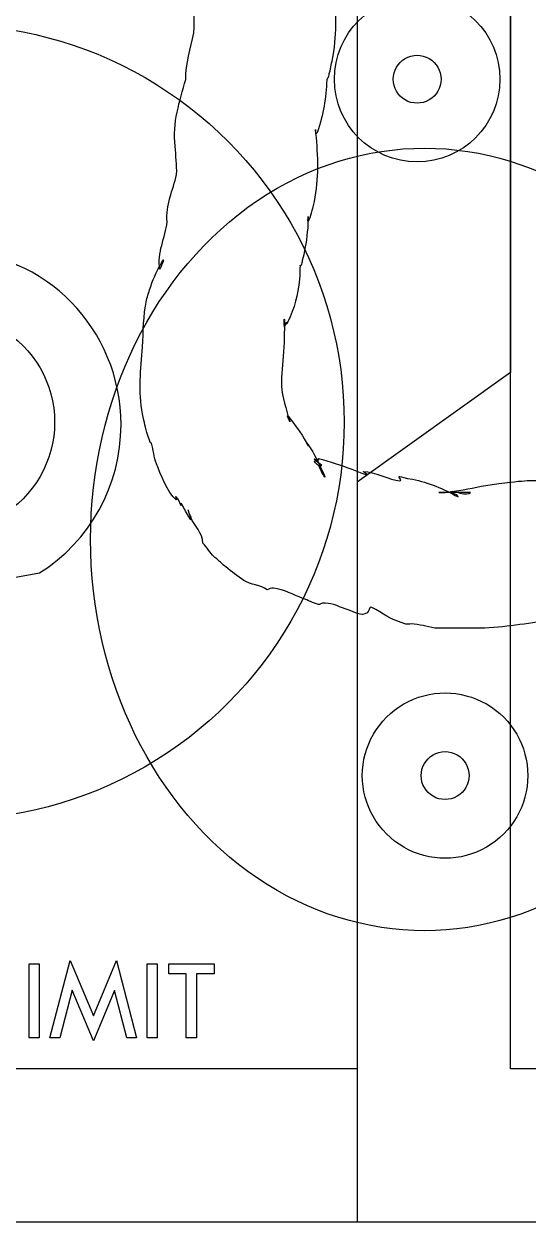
# Model space of a CAD drawing. Extents: x 0 to 339, y 0 to 211.
# Drawn here: x 102.32 to 123.21, y 0.13 to 49.81 of the extents above; entities that cross this region are included whole.
import ezdxf

# ---------------------------------------------------------------- set-up
doc = ezdxf.new("R2010")
doc.units = 0
doc.layers.add('Layer_1', color=7, linetype='CONTINUOUS')

msp = doc.modelspace()

# ---------------------------------------------------------------- linework, layer by layer
at = {"layer": 'Layer_1', "color": 6}
for p, q in [((116.13033, 204.072506), (116.13033, 6.478666)), ((122.48033, 6.478666), (122.48033, 204.072506)), ((115.5946, 33.298371), (115.5946, 33.298371)), ((116.13033, 6.478666), (6.47757, 6.478666)), ((238.4753, 6.478666), (122.48033, 6.478666))]:
    msp.add_line(p, q, dxfattribs=at)
at = {"layer": 'Layer_1', "color": 1}
for p, q in [((122.48033, 59.689061), (122.48033, 35.355151)), ((119.608768, 47.522371), (119.608768, 47.522371)), ((122.48033, 35.355151), (116.13034, 30.812271)), ((103.594601, 33.298371), (103.594601, 33.298371)), ((116.13034, 30.812271), (116.13034, 6.478871)), ((120.767398, 18.645581), (120.767398, 18.645581)), ((116.13034, 6.478871), (116.13034, 6.478871)), ((116.13034, 6.478871), (116.13034, 0.149051))]:
    msp.add_line(p, q, dxfattribs=at)
at = {"layer": 'Layer_1', "color": 3}
for p, q in [((122.04558, 47.522371), (122.04558, 47.522371)), ((99.5675, 26.447111), (102.97111, 27.051211)), ((123.20421, 18.645581), (123.20421, 18.645581))]:
    msp.add_line(p, q, dxfattribs=at)
at = {"layer": 'Layer_1', "color": 7}
for p, q in [((103.39713, 7.771241), (104.23636, 10.971391)), ((104.23636, 10.971391), (105.19857, 8.680401)), ((105.19857, 8.680401), (106.15355, 10.971391)), ((106.15355, 10.971391), (106.99278, 7.771241)), ((102.53379, 10.843581), (102.94858, 10.843581)), ((102.53379, 7.771241), (102.53379, 10.843581)), ((102.94858, 10.843581), (102.94858, 7.771241)), ((107.42445, 10.843581), (107.83924, 10.843581)), ((107.42445, 7.771241), (107.42445, 10.843581)), ((107.83924, 10.843581), (107.83924, 7.771241)), ((108.32155, 10.843581), (110.20016, 10.843581)), ((108.32155, 10.423971), (108.32155, 10.843581)), ((110.20016, 10.843581), (110.20016, 10.423971)), ((109.05226, 10.423971), (108.32155, 10.423971)), ((109.05226, 7.771241), (109.05226, 10.423971)), ((110.20016, 10.423971), (109.46705, 10.423971)), ((109.46705, 10.423971), (109.46705, 7.771241)), ((104.32076, 9.741491), (103.8071, 7.771241)), ((105.19857, 7.653081), (104.32076, 9.741491)), ((106.07397, 9.727021), (105.19857, 7.653081)), ((106.58281, 7.771241), (106.07397, 9.727021)), ((102.94858, 7.771241), (102.53379, 7.771241)), ((103.8071, 7.771241), (103.39713, 7.771241)), ((106.99278, 7.771241), (106.58281, 7.771241)), ((107.83924, 7.771241), (107.42445, 7.771241)), ((109.46705, 7.771241), (109.05226, 7.771241)), ((338.58731, 0.132278), (0.13229, 0.132278))]:
    msp.add_line(p, q, dxfattribs=at)
at = {"layer": 'Layer_1', "color": 3}
for points in [[(109.35718, 49.441241), (109.42778, 50.030871), (109.32908, 50.625641), (109.27008, 51.212681)], [(115.23103, 51.444311), (115.22103, 50.458381), (115.28973, 49.464501), (115.12196, 48.487661)], [(115.18758, 47.522371), (115.18758, 49.416155), (116.722796, 50.951371), (118.61658, 50.951371)], [(118.61658, 50.951371), (120.510364, 50.951371), (122.04558, 49.416155), (122.04558, 47.522371)], [(109.02578, 47.515401), (109.03178, 48.172971), (109.22778, 48.802191), (109.35718, 49.441241)], [(115.12196, 48.487661), (115.04276, 48.082671), (115.05286, 48.104451), (114.96377, 47.744301)], [(114.96377, 47.744301), (114.94917, 47.685301), (114.93667, 47.625561), (114.91677, 47.568151)], [(108.58974, 44.745371), (108.46251, 45.704061), (108.78482, 46.608351), (109.02578, 47.515401)], [(114.87737, 47.495051), (114.85467, 47.312591), (114.85197, 47.128201), (114.83917, 46.944771)], [(114.91677, 47.568151), (114.90777, 47.542051), (114.88077, 47.522551), (114.87737, 47.495051)], [(118.61658, 44.093371), (116.722796, 44.093371), (115.18758, 45.628587), (115.18758, 47.522371)], [(122.04558, 47.522371), (122.04558, 45.628587), (120.510364, 44.093371), (118.61658, 44.093371)], [(114.83917, 46.944771), (114.81327, 46.766951), (114.78737, 46.589121), (114.76147, 46.411301)], [(114.76147, 46.411301), (114.68477, 46.055951), (114.6208, 45.681221), (114.48389, 45.341591)], [(114.40279, 45.439031), (114.39779, 45.328981), (114.42009, 45.219381), (114.42869, 45.109551)], [(114.43619, 45.275591), (114.40059, 45.318391), (114.40529, 45.494581), (114.40279, 45.439031)], [(114.48389, 45.341591), (114.47379, 45.316391), (114.45359, 45.254791), (114.43619, 45.275591)], [(108.64914, 43.570821), (108.66624, 43.962981), (108.61204, 44.354011), (108.58974, 44.745371)], [(114.42869, 45.109551), (114.51129, 44.168321), (114.53212, 43.210261), (114.31166, 42.284861)], [(108.25531, 41.609911), (108.19531, 42.294231), (108.49967, 42.923121), (108.64914, 43.570821)], [(114.31166, 42.284861), (114.28536, 42.191861), (114.17613, 41.767431), (114.10616, 41.623071)], [(114.09726, 41.826861), (114.08026, 41.195321), (114.09926, 41.499271), (114.02846, 40.843011)], [(114.09226, 41.652071), (114.09426, 41.710371), (114.09626, 41.768601), (114.09726, 41.826861)], [(107.9572, 39.647741), (107.8253, 40.312191), (108.18915, 40.957531), (108.25531, 41.609911)], [(114.10616, 41.623071), (114.10116, 41.613071), (114.09716, 41.642371), (114.09226, 41.652071)], [(114.02846, 40.843011), (113.94736, 40.380501), (113.96376, 40.420781), (113.85948, 40.004121)], [(106.34496, 33.188121), (106.34479, 37.162381), (103.19333, 40.384121), (99.30574, 40.384291)], [(107.57698, 38.927761), (107.71057, 39.315171), (107.87677, 39.697491), (108.11068, 40.035911)], [(108.08618, 39.966911), (108.00048, 39.739441), (108.02908, 39.808061), (107.9572, 39.647741)], [(108.11068, 40.035911), (108.12458, 40.056011), (108.09478, 39.989711), (108.08618, 39.966911)], [(113.76948, 39.805641), (113.75558, 39.615341), (113.75528, 39.424291), (113.74818, 39.233611)], [(113.78768, 39.776841), (113.77638, 39.776051), (113.77028, 39.816941), (113.76948, 39.805641)], [(113.80508, 39.808441), (113.80108, 39.796941), (113.80008, 39.777741), (113.78768, 39.776841)], [(113.85948, 40.004121), (113.84308, 39.938421), (113.82548, 39.872991), (113.80508, 39.808441)], [(107.4028, 38.357261), (107.4453, 38.551491), (107.51892, 38.737591), (107.57698, 38.927761)], [(113.74818, 39.233611), (113.65208, 38.551181), (113.55334, 38.065561), (113.25193, 37.440761)], [(107.23162, 36.422181), (107.27702, 37.073351), (107.26212, 37.714651), (107.4028, 38.357261)], [(113.11433, 37.557681), (113.12483, 37.049431), (113.10413, 36.538901), (113.06843, 36.032181)], [(113.11933, 37.237481), (113.10443, 37.343171), (113.11233, 37.664411), (113.11433, 37.557681)], [(113.20873, 37.452061), (113.16683, 37.386861), (113.14913, 37.309011), (113.11933, 37.237481)], [(113.20173, 37.365261), (113.17363, 37.372261), (113.22463, 37.476541), (113.20873, 37.452061)], [(113.25193, 37.440761), (113.23883, 37.413561), (113.23093, 37.357561), (113.20173, 37.365261)], [(107.24162, 33.642841), (107.0625, 34.564311), (107.16272, 35.496311), (107.23162, 36.422181)], [(113.06843, 36.032181), (113.02863, 35.564701), (112.97483, 35.095171), (113.00373, 34.625491)], [(113.00373, 34.625491), (113.08433, 34.183451), (113.2514, 33.605251), (113.34759, 33.311701)], [(107.45632, 32.748191), (107.34204, 33.110421), (107.3237, 33.252041), (107.24162, 33.642841)], [(113.34759, 33.311701), (113.30509, 33.403201), (113.12112, 33.760011), (113.36069, 33.443371)], [(113.36069, 33.443371), (113.64115, 33.072781), (113.8829, 32.725461), (114.11041, 32.322011)], [(102.97111, 27.051211), (105.06449, 28.356531), (106.34262, 30.681401), (106.34496, 33.188121)], [(107.5685, 32.437831), (107.5206, 32.536831), (107.4894, 32.643291), (107.45632, 32.748191)], [(107.6115, 32.427331), (107.6075, 32.441431), (107.575, 32.424331), (107.5685, 32.437831)], [(107.81817, 31.576791), (107.70802, 31.849831), (107.69299, 32.147181), (107.6115, 32.427331)], [(114.11041, 32.322011), (114.09201, 32.355011), (114.03061, 32.449681), (114.05531, 32.421111)], [(114.05531, 32.421111), (114.27095, 32.171791), (114.48533, 31.698601), (114.60043, 31.477581)], [(114.35705, 31.767271), (114.32675, 31.815471), (114.60982, 31.649771), (114.52444, 31.801171)], [(114.52444, 31.801171), (114.9988, 31.672891), (115.45177, 31.522351), (115.9116, 31.350421)], [(108.63497, 30.080531), (108.26485, 30.368441), (107.97464, 31.191611), (107.81817, 31.576791)], [(114.53936, 31.491091), (114.48426, 31.565091), (114.29682, 31.662581), (114.37402, 31.713131)], [(114.6707, 31.507571), (114.5722, 31.600971), (114.42927, 31.652341), (114.35705, 31.767271)], [(114.37402, 31.713131), (114.45542, 31.766431), (114.52385, 31.588671), (114.6038, 31.533271)], [(114.79444, 31.022901), (114.68408, 31.162211), (114.62439, 31.335031), (114.53936, 31.491091)], [(114.60043, 31.477581), (114.63153, 31.417781), (114.81373, 30.998561), (114.79444, 31.022901)], [(114.6038, 31.533271), (114.6234, 31.519671), (114.688, 31.491171), (114.6707, 31.507571)], [(115.9116, 31.350421), (116.10044, 31.279821), (116.28225, 31.189451), (116.47513, 31.130761)], [(116.54863, 31.137761), (116.49843, 31.175661), (116.3352, 31.248241), (116.39801, 31.251401)], [(116.39801, 31.251401), (116.82929, 31.273101), (117.48296, 30.896681), (117.90237, 30.866831)], [(116.47513, 31.130761), (116.49873, 31.123761), (116.52413, 31.135761), (116.54863, 31.137761)], [(117.94417, 30.905031), (117.78839, 31.133611), (117.81766, 31.042611), (118.4204, 30.931931)], [(117.90237, 30.866831), (117.92117, 30.865831), (117.93027, 30.892231), (117.94417, 30.905031)], [(118.4204, 30.931931), (119.09627, 30.807841), (119.71354, 30.530991), (120.31266, 30.204091)], [(122.00703, 30.762551), (123.46584, 30.919791), (122.94302, 30.893361), (125.19145, 30.843051)], [(119.52574, 30.382581), (119.44094, 30.382771), (119.69558, 30.381581), (119.78005, 30.388581)], [(120.83544, 30.386581), (120.39887, 30.385581), (119.96231, 30.381581), (119.52574, 30.382581)], [(119.78005, 30.388581), (120.28306, 30.432381), (120.78108, 30.554051), (121.27721, 30.640881)], [(120.25696, 30.282891), (120.18276, 30.338791), (119.94704, 30.366291), (120.018, 30.426181)], [(120.018, 30.426181), (120.1054, 30.499981), (120.69571, 30.196091), (120.83544, 30.386581)], [(121.27721, 30.640881), (121.52015, 30.683381), (121.76375, 30.721981), (122.00703, 30.762551)], [(108.61447, 30.212131), (108.58427, 30.244631), (108.67007, 30.053271), (108.63497, 30.080531)], [(108.84252, 29.939511), (108.81442, 29.712931), (108.85932, 29.948511), (108.61447, 30.212131)], [(109.1358, 29.409721), (109.03046, 29.581891), (108.94028, 29.762911), (108.84252, 29.939511)], [(120.31266, 30.204091), (120.29406, 30.230391), (120.28266, 30.263491), (120.25696, 30.282891)], [(109.23409, 29.354581), (109.19459, 29.449081), (109.10316, 29.742161), (109.12545, 29.642151)], [(109.12545, 29.642151), (109.15415, 29.513491), (109.24753, 29.399661), (109.25339, 29.267981)], [(109.25339, 29.267981), (109.25639, 29.206681), (109.16779, 29.357381), (109.1358, 29.409721)], [(109.7431, 28.286351), (109.7304, 28.714411), (109.3862, 28.990661), (109.23409, 29.354581)], [(110.20043, 27.718161), (110.03921, 27.900151), (109.89554, 28.096951), (109.7431, 28.286351)], [(110.34742, 27.604201), (110.30042, 27.644701), (110.24154, 27.671801), (110.20043, 27.718161)], [(110.68512, 27.300131), (110.56656, 27.394431), (110.46212, 27.505271), (110.34742, 27.604201)], [(111.43474, 26.739551), (111.17122, 26.906611), (110.92933, 27.105931), (110.68512, 27.300131)], [(112.40831, 26.350411), (112.12239, 26.552481), (111.72991, 26.552431), (111.43474, 26.739551)], [(112.66513, 26.422311), (112.56032, 26.435811), (112.49643, 26.391611), (112.40831, 26.350411)], [(113.87627, 25.995241), (113.49035, 26.137901), (113.08165, 26.368461), (112.66513, 26.422311)], [(114.53629, 25.739651), (114.30859, 25.801451), (114.09627, 25.910041), (113.87627, 25.995241)], [(114.65336, 25.784451), (114.61246, 25.775451), (114.57656, 25.728751), (114.53629, 25.739651)], [(114.79934, 25.794451), (114.75054, 25.793921), (114.70114, 25.794361), (114.65336, 25.784451)], [(115.75661, 25.518011), (115.44072, 25.616911), (115.13852, 25.798751), (114.79934, 25.794451)], [(116.54345, 25.392461), (116.28123, 25.232091), (116.05247, 25.433461), (115.75661, 25.518011)], [(116.68202, 25.632371), (116.65232, 25.637371), (116.61682, 25.437311), (116.54345, 25.392461)], [(116.90052, 25.532371), (116.82772, 25.565671), (116.76102, 25.619071), (116.68202, 25.632371)], [(118.15331, 24.927091), (117.56376, 25.110441), (117.39261, 25.242921), (116.90052, 25.532371)], [(118.37176, 24.935091), (118.29896, 24.937091), (118.22288, 24.905791), (118.15331, 24.927091)], [(119.34587, 24.762901), (119.02075, 24.816601), (118.70337, 24.923751), (118.37176, 24.935091)], [(124.12232, 25.066761), (123.16699, 24.971461), (122.21134, 24.774471), (121.24843, 24.760901)], [(121.24843, 24.760901), (120.61431, 24.751901), (119.98006, 24.761901), (119.34587, 24.762901)], [(118.06071, 21.615182), (119.121646, 22.227714), (120.428774, 22.227714), (121.48971, 21.615182)], [(116.34621, 18.645581), (116.34621, 19.870645), (116.999774, 21.00265), (118.06071, 21.615182)], [(121.48971, 21.615182), (122.550646, 21.00265), (123.20421, 19.870645), (123.20421, 18.645581)], [(118.06071, 15.67598), (116.999774, 16.288512), (116.34621, 17.420517), (116.34621, 18.645581)], [(123.20421, 18.645581), (123.20421, 17.420517), (122.550646, 16.288512), (121.48971, 15.67598)], [(121.48971, 15.67598), (120.428774, 15.063448), (119.121646, 15.063448), (118.06071, 15.67598)]]:
    msp.add_open_spline(points, degree=3, dxfattribs=at)
at = {"layer": 'Layer_1', "color": 6}
for points in [[(90.8446, 47.58779), (95.949718, 50.535231), (102.239482, 50.535231), (107.3446, 47.58779)], [(107.3446, 47.58779), (112.449718, 44.640349), (115.5946, 39.193253), (115.5946, 33.298371)], [(112.004018, 42.489713), (116.287033, 45.387904), (121.563927, 45.387904), (125.846943, 42.489713)], [(105.082555, 28.439061), (105.082555, 34.235443), (107.721002, 39.591521), (112.004018, 42.489713)], [(115.5946, 33.298371), (115.5946, 27.403489), (112.449718, 21.956393), (107.3446, 19.008952)], [(112.004018, 14.388409), (107.721002, 17.286601), (105.082555, 22.642679), (105.082555, 28.439061)], [(107.3446, 19.008952), (102.239482, 16.061511), (95.949718, 16.061511), (90.8446, 19.008952)], [(125.846943, 14.388409), (121.563927, 11.490218), (116.287033, 11.490218), (112.004018, 14.388409)]]:
    msp.add_open_spline(points, degree=3, dxfattribs=at)
at = {"layer": 'Layer_1', "color": 1}
for points in [[(117.624393, 47.522371), (117.624393, 47.876845), (117.813502, 48.204393), (118.120486, 48.381631)], [(118.120486, 48.381631), (118.42747, 48.558868), (118.80569, 48.558868), (119.112674, 48.381631)], [(119.112674, 48.381631), (119.419658, 48.204393), (119.608768, 47.876845), (119.608768, 47.522371)], [(118.120486, 46.663111), (117.813502, 46.840349), (117.624393, 47.167897), (117.624393, 47.522371)], [(119.608768, 47.522371), (119.608768, 47.167897), (119.419658, 46.840349), (119.112674, 46.663111)], [(119.112674, 46.663111), (118.80569, 46.485874), (118.42747, 46.485874), (118.120486, 46.663111)], [(101.3446, 37.195486), (102.736905, 36.391638), (103.594601, 34.906066), (103.594601, 33.298371)], [(103.594601, 33.298371), (103.594601, 31.690676), (102.736905, 30.205104), (101.3446, 29.401256)], [(118.783023, 18.645581), (118.783023, 19.000055), (118.972132, 19.327603), (119.279116, 19.504841)], [(119.279116, 19.504841), (119.5861, 19.682078), (119.96432, 19.682078), (120.271304, 19.504841)], [(120.271304, 19.504841), (120.578288, 19.327603), (120.767398, 19.000055), (120.767398, 18.645581)], [(119.279116, 17.786321), (118.972132, 17.963559), (118.783023, 18.291107), (118.783023, 18.645581)], [(120.767398, 18.645581), (120.767398, 18.291107), (120.578288, 17.963559), (120.271304, 17.786321)], [(120.271304, 17.786321), (119.96432, 17.609084), (119.5861, 17.609084), (119.279116, 17.786321)]]:
    msp.add_open_spline(points, degree=3, dxfattribs=at)

doc.saveas('drawing.dxf')
